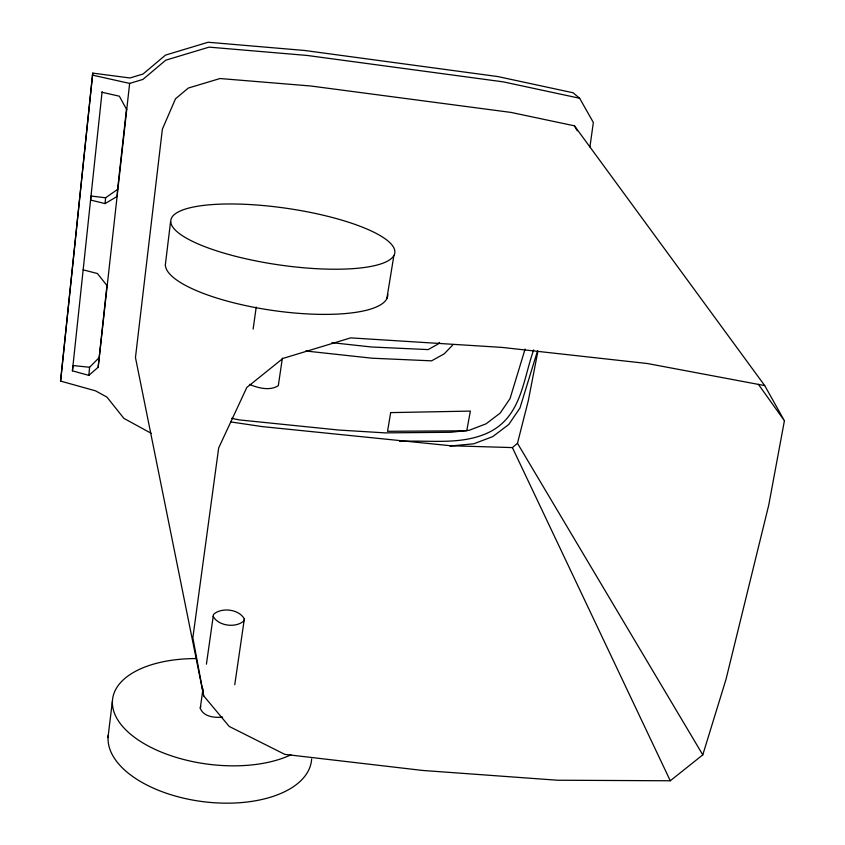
<?xml version="1.0" encoding="UTF-8"?>
<svg xmlns="http://www.w3.org/2000/svg" width="845" height="845" viewBox="0 0 845 845"><rect width="100%" height="100%" fill="white"/><g stroke="black" fill="none" stroke-linecap="round" stroke-linejoin="round"><path stroke-width="1.27" d="M117.582 189.407L117.096 196.473L105.065 203.592L90.531 200.033L91.038 196.029L105.604 197.772L117.582 189.407L126.496 109.005M102.097 91.746L72.416 370.839L88.831 375.381L98.157 367.248L107.019 284.744M88.831 375.381L89.591 367.269L98.918 357.868M105.065 203.592L105.604 197.772M151.255 433.358L123.866 418.359L106.945 397.108L95.538 390.844L60.586 381.084L92.739 73.114L129.929 77.972L143.006 74.043L165.493 55.105L208.134 42.25L304.654 50.478L497.758 76.557L573.09 92.76L579.628 98.252L593.348 122.493L589.926 146.945M92.739 73.114L60.586 381.084M98.157 367.248L129.634 83.412L142.911 79.419L165.747 60.185L209.074 47.13L307.115 55.453L503.176 81.849L579.628 98.252M72.416 370.839L73.061 365.536L89.591 367.269M107.97 737.622L112.364 701.456M165.303 265.14L170.584 221.591M222.647 717.056C214.82 718.06 203.222 716.75 200.286 708.184L202.99 688.76M206.423 664.159L213.489 614.389C221.633 607.037 238.977 609.139 244.353 618.889L234.762 684.725M253.141 329.096L256.215 307.105M282.367 358.174L278.311 385.69C269.872 391.077 258.137 388.119 249.486 384.369M386.83 298.686L393.886 255.581A113.167 28.55 8.3 0 0 239.748 204.11A113.167 28.55 8.3 0 0 214.619 250.183A113.167 28.55 8.3 0 0 393.844 255.57M244.353 618.889L244.047 620.758C236.019 628.3 218.306 626.145 213.109 616.248M784.413 420.736L768.718 505.204L726.003 679.348L702.786 754.86L670.286 780.769L557.552 780.231L422.627 770.45L284.807 754.374L229.217 726.446L203.687 695.847L135.464 357.53L162.367 129.158L175.496 98.812L188.308 88.049L220.006 78.532L310.981 86.021L511.13 112.438L574.452 125.831L764.704 385.573L784.413 420.736L758.398 384.348M537.853 351.509L528.305 400.657L517.467 443.287L512.387 447.586L450.829 445.759L262.024 426.577L230.759 421.93M200.286 708.184L200.687 706.166M525.115 348.996L510.021 398.639L500.198 413.078L486.012 423.852L469.155 430.285L450.66 432.281L385.066 432.872L338.972 430.063L239.283 419.902L231.562 418.317M533.691 349.862C523.034 379.849 521.618 415.191 490.311 431.658C462.236 445.885 429.883 439.717 399.696 441.481M537.621 350.548L519.939 408.061L508.774 424.465L492.741 436.611L473.791 443.794L449.952 446.054M439.601 342.373L437.847 344.2L428.119 349.598L371.282 346.978L331.969 342.669M453.142 344.591L444.195 353.854L431.563 360.847L372.053 358.206L305.679 350.992M764.704 385.573L647.365 363.519L501.824 347.39L350.686 337.873L282.906 358.438L246.793 387.485L218.665 447.977L192.861 637.721L203.687 695.847M92.401 75.11L129.634 83.412M101.96 92.263L119.346 96.193L126.718 109.639M83.127 269.84L97.45 273.537L107.188 285.842M517.467 443.287L702.786 754.86M574.452 125.831L577.262 130.743M512.387 447.586L670.286 780.769M387.76 294.144A112.258 30.927 8.3 0 1 277.952 311.171A112.258 30.927 8.3 0 1 165.409 265.15M290.944 754.807A103.153 52.443 7.3 0 1 219.489 765.338A103.153 52.453 7.3 0 1 113.072 708.691A103.153 52.453 7.3 0 1 195.765 658.551M311.625 758.979A102.393 54.038 7.2 0 1 204.733 801.863A102.393 54.038 7.2 0 1 108.297 735.087M390.675 412.613L387.538 431.299L466.746 430.792L470.369 411.092L390.675 412.613"/></g></svg>
